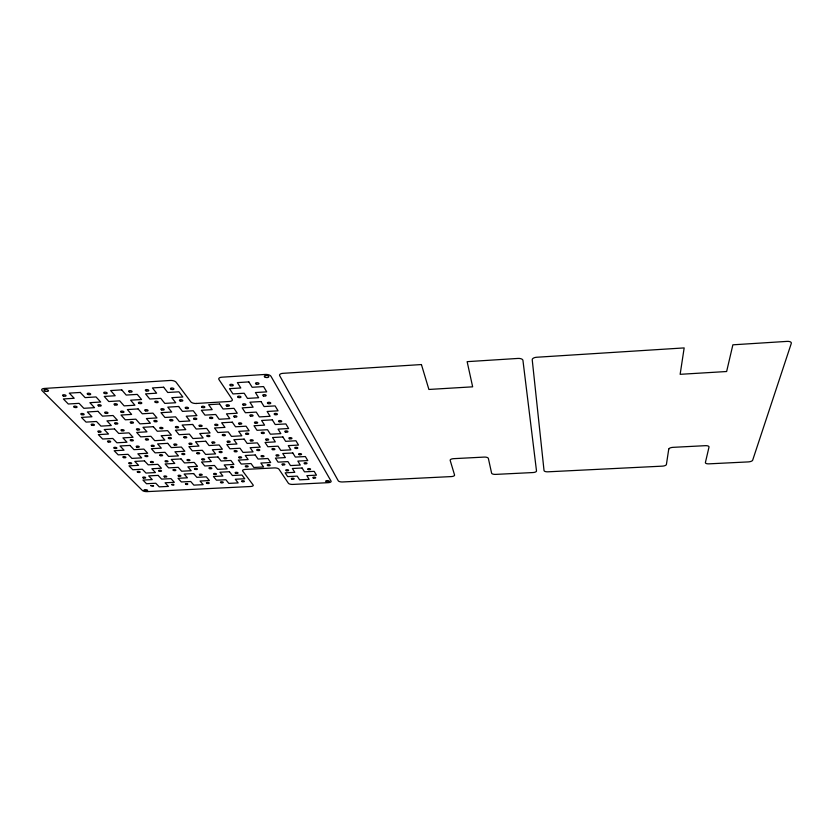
<?xml version="1.0" encoding="UTF-8"?>
<svg xmlns="http://www.w3.org/2000/svg" width="833" height="833" viewBox="0 0 833 833"><rect width="100%" height="100%" fill="white"/><g stroke="black" fill="none" stroke-linecap="round" stroke-linejoin="round"><path stroke-width="1.25" d="M196.192 403.474L229.325 401.485A4.363 1.895 5.3 0 0 232.199 399.33L218.933 379.525A4.54 2.03 5.7 0 1 221.88 377.193L265.373 374.434A4.529 2.072 4.6 0 1 270.954 376.245L331.065 481.12A3.665 1.385 2.3 0 1 328.296 482.671L292.81 484.421A3.665 1.364 3 0 1 288.374 483.234L278.961 469.187A3.78 1.447 3.5 0 0 274.338 467.917L245.225 469.427A3.78 1.427 4 0 0 242.684 471.051L253.128 484.983A3.655 1.343 3.8 0 1 250.639 486.503L147.129 491.626A3.676 1.281 5.6 0 1 142.412 490.481L42.098 390.687A4.613 1.874 9.2 0 1 44.253 388.449L170.307 380.462A4.55 1.989 6.8 0 1 176.107 382.232L190.799 401.839A4.373 1.864 6 0 0 196.453 403.464M150.752 485.649L153.626 485.962L150.783 485.577M171.525 484.598C174.597 486.774 174.805 483.119 171.556 484.535M668.743 449.143L666.41 464.481A3.894 1.468 -4.7 0 1 662.318 466.147L547.947 471.811A3.78 1.447 -2.4 0 1 544.032 470.551L532.225 359.762A4.665 2.218 -3 0 1 536.66 357.253L684.164 347.913L680.145 374.319L726.636 371.518L732.873 344.82L787.102 341.384A5.05 2.239 -9.4 0 1 791.288 343.425L752.668 460.201A4.009 1.468 -6.3 0 1 748.221 461.909L708.956 463.846A3.957 1.468 -5.6 0 1 705.395 462.544L709.008 447.071A4.071 1.562 -5.8 0 0 705.322 445.676L673.012 447.342A4.03 1.562 -5.1 0 0 668.743 449.143M185.436 483.9C188.216 486.139 188.924 482.369 185.447 483.869M421.425 364.552L282.908 373.33A4.529 2.083 4.2 0 0 279.68 375.693L338.229 480.766A3.665 1.385 2 0 0 342.571 481.963L451.309 476.58A3.707 1.427 -0.3 0 0 454.558 474.987L450.174 460.378A3.832 1.52 -0.4 0 1 453.537 458.671L484.192 457.088A3.853 1.531 -1.1 0 1 488.367 458.421L491.605 473.154A3.738 1.437 -1.2 0 0 495.625 474.394L532.933 472.55A3.769 1.447 -2 0 0 536.504 470.926L522.937 360.356A4.644 2.218 -2.5 0 0 518.011 358.429L467.136 361.657L472.655 386.824L428.901 389.459L421.425 364.552M80.26 392.447L69.274 393.134L74.22 398.289L63.36 398.955L68.306 404.005L79.073 403.339L83.831 408.305L94.535 407.66L89.86 402.683L100.689 402.016L96.024 396.935L85.101 397.612L80.26 392.447M121.733 389.854L110.633 390.552L115.204 395.748L104.24 396.435L108.821 401.527L119.702 400.86L124.117 405.869L134.925 405.213L130.614 400.194L141.548 399.517L137.247 394.384L126.21 395.071L121.733 389.854M163.653 387.23L152.429 387.939L156.635 393.186L145.546 393.874L149.773 399.017L160.759 398.341L164.809 403.401L175.732 402.745L171.785 397.674L182.833 396.997L178.908 391.812L167.756 392.499L163.653 387.23M248.838 381.899L237.374 382.618L240.81 387.98L229.481 388.688L232.948 393.926L244.173 393.238L247.484 398.403L258.636 397.726L255.429 392.551L266.716 391.864L263.561 386.574L252.17 387.283L248.838 381.899M97.982 411.325L87.35 411.971L91.963 416.771L81.447 417.395L86.059 422.102L96.482 421.488L100.939 426.121L111.299 425.517L106.936 420.873L117.422 420.259L113.069 415.521L102.501 416.146L97.982 411.325M138.111 408.92L127.366 409.565L131.635 414.418L121.014 415.042L125.294 419.801L135.831 419.176L139.944 423.851L150.409 423.247L146.389 418.562L156.968 417.937L152.96 413.147L142.287 413.782L138.111 408.92M178.647 406.483L167.797 407.139L171.713 412.033L160.988 412.668L164.924 417.468L175.565 416.844L179.345 421.571L189.914 420.957L186.228 416.219L196.921 415.594L193.256 410.763L182.469 411.398L178.647 406.483M219.61 404.026L208.646 404.692L212.207 409.638L201.367 410.273L204.96 415.115L215.705 414.49L219.131 419.259L229.814 418.635L226.472 413.855L237.28 413.22L233.969 408.337L223.077 408.993L219.61 404.026M261 401.548L249.921 402.214L253.117 407.202L242.164 407.858L245.402 412.741L256.252 412.106L259.334 416.916L270.121 416.292L267.133 411.471L278.045 410.825L275.109 405.9L264.092 406.556L261 401.548M114.517 428.953L104.219 429.547L108.529 434.035L98.346 434.618L102.657 439.012L112.767 438.45L116.932 442.781L126.98 442.219L122.899 437.877L133.051 437.304L128.99 432.868L118.744 433.452L114.517 428.953M153.387 426.704L142.984 427.308L146.972 431.838L136.685 432.431L140.683 436.867L150.888 436.294L154.74 440.667L164.892 440.105L161.123 435.721L171.379 435.138L167.631 430.661L157.291 431.255L153.387 426.704M192.631 424.445L182.135 425.049L185.79 429.63L175.399 430.224L179.085 434.701L189.393 434.118L192.923 438.533L203.169 437.971L199.722 433.535L210.072 432.952L206.657 428.433L196.213 429.037L192.631 424.445M232.282 422.164L221.672 422.768L224.993 427.391L214.508 427.985L217.861 432.514L228.263 431.931L231.47 436.388L241.82 435.805L238.696 431.338L249.15 430.744L246.068 426.194L235.52 426.788L232.282 422.164M272.318 419.853L261.604 420.467L264.592 425.132L253.992 425.736L257.012 430.307L267.518 429.713L270.402 434.212L280.846 433.629L278.055 429.12L288.614 428.526L285.865 423.924L275.213 424.528L272.318 419.853M129.99 445.436L120.004 445.988L124.044 450.195L114.163 450.736L118.213 454.86L128.011 454.329L131.916 458.4L141.672 457.869L137.841 453.798L147.691 453.256L143.88 449.102L133.946 449.653L129.99 445.436M167.672 443.343L157.583 443.906L161.321 448.144L151.346 448.695L155.105 452.86L164.996 452.319L168.61 456.422L178.449 455.89L174.92 451.778L184.864 451.247L181.355 447.05L171.327 447.602L167.672 443.343M205.709 441.24L195.536 441.802L198.962 446.082L188.893 446.634L192.34 450.84L202.325 450.289L205.636 454.433L215.58 453.902L212.342 449.747L222.38 449.206L219.183 444.978L209.052 445.53L205.709 441.24M244.121 439.106L233.844 439.678L236.957 443.999L226.784 444.551L229.929 448.8L240.019 448.248L243.028 452.423L253.055 451.882L250.129 447.696L260.26 447.144L257.366 442.875L247.151 443.437L244.121 439.106M282.908 436.961L272.526 437.533L275.317 441.896L265.05 442.458L267.882 446.738L278.066 446.176L280.763 450.393L290.884 449.851L288.27 445.624L298.506 445.072L295.934 440.761L285.615 441.334L282.908 436.961M144.494 460.888L134.8 461.399L138.59 465.355L129 465.855L132.801 469.739L142.328 469.239L145.994 473.061L155.459 472.571L151.866 468.74L161.435 468.24L157.853 464.335L148.212 464.845L144.494 460.888M181.063 458.931L171.275 459.452L174.784 463.44L165.101 463.95L168.62 467.865L178.231 467.355L181.625 471.218L191.184 470.718L187.862 466.855L197.515 466.345L194.214 462.409L184.489 462.929L181.063 458.931M217.965 456.963L208.094 457.494L211.301 461.513L201.534 462.023L204.772 465.97L214.466 465.46L217.58 469.354L227.222 468.854L224.192 464.949L233.927 464.45L230.918 460.472L221.099 460.993L217.965 456.963M255.21 454.974L245.246 455.505L248.161 459.566L238.3 460.087L241.247 464.064L251.035 463.554L253.857 467.469L263.592 466.969L260.844 463.033L270.683 462.523L267.966 458.514L258.053 459.045L255.21 454.974M292.81 452.975L282.751 453.506L285.365 457.598L275.411 458.119L278.066 462.138L287.947 461.617L290.478 465.574L300.296 465.064L297.839 461.097L307.773 460.587L305.357 456.546L295.351 457.067L292.81 452.975M158.124 475.404L148.701 475.882L152.272 479.6L142.953 480.079L146.525 483.723L155.781 483.255L159.238 486.857L168.443 486.399L165.059 482.786L174.357 482.317L170.984 478.652L161.612 479.121L158.124 475.404M193.631 473.571L184.135 474.06L187.425 477.809L178.023 478.288L181.344 481.963L190.674 481.495L193.87 485.129L203.158 484.66L200.035 481.026L209.406 480.547L206.313 476.851L196.859 477.33L193.631 473.571M229.46 471.728L219.881 472.228L222.9 476.007L213.415 476.486L216.455 480.193L225.878 479.725L228.804 483.379L238.176 482.911L235.312 479.246L244.777 478.767L241.955 475.029L232.417 475.518L229.46 471.728M302.108 468L292.352 468.5L294.809 472.342L285.146 472.832L287.635 476.601L297.225 476.122L299.609 479.839L309.147 479.36L306.836 475.633L316.467 475.154L314.197 471.353L304.493 471.842L302.108 468M44.836 390.989A2.312 0.937 9.2 0 0 48.481 390.844A2.312 0.937 9.2 0 0 45.336 389.428A2.312 0.937 9.2 0 0 44.836 390.989M326.474 481.828A1.833 0.687 2.3 0 0 329.327 481.401A1.833 0.687 2.3 0 0 326.692 480.641A1.833 0.687 2.3 0 0 326.474 481.828M265.29 377.287A2.27 1.031 4.6 0 0 268.84 376.755A2.27 1.031 4.6 0 0 265.633 375.516A2.27 1.031 4.6 0 0 265.29 377.287M144.807 490.762A1.833 0.646 5.6 0 0 147.649 490.502A1.833 0.646 5.6 0 0 145.004 489.658A1.833 0.646 5.6 0 0 144.807 490.762M63.329 395.977A1.77 0.718 8.7 0 0 66.057 395.779A1.77 0.718 8.7 0 0 63.537 394.748A1.77 0.718 8.7 0 0 63.329 395.977M74.387 407.316A1.728 0.687 8.3 0 0 77.073 407.129A1.728 0.687 8.3 0 0 74.626 406.14A1.728 0.687 8.3 0 0 74.387 407.316M98.523 405.848A1.728 0.698 7.9 0 0 101.22 405.661A1.728 0.698 7.9 0 0 98.804 404.671A1.728 0.698 7.9 0 0 98.523 405.848M87.934 394.446A1.77 0.729 8.3 0 0 90.693 394.248A1.77 0.729 8.3 0 0 88.204 393.207A1.77 0.729 8.3 0 0 87.934 394.446M81.509 414.615A1.708 0.677 8 0 0 84.164 414.428A1.708 0.677 8 0 0 81.759 413.47A1.708 0.677 8 0 0 81.509 414.615M91.838 425.194A1.666 0.646 7.6 0 0 94.441 425.017A1.666 0.646 7.6 0 0 92.099 424.101A1.666 0.646 7.6 0 0 91.838 425.194M115.204 423.83A1.656 0.656 7.2 0 0 117.828 423.653A1.656 0.656 7.2 0 0 115.527 422.727A1.656 0.656 7.2 0 0 115.204 423.83M105.333 413.189A1.697 0.687 7.6 0 0 107.998 413.001A1.697 0.687 7.6 0 0 105.635 412.043A1.697 0.687 7.6 0 0 105.333 413.189M98.492 432.015A1.635 0.635 7.4 0 0 101.064 431.838A1.635 0.635 7.4 0 0 98.763 430.942A1.635 0.635 7.4 0 0 98.492 432.015M108.155 441.917A1.604 0.614 7 0 0 110.674 441.75A1.604 0.614 7 0 0 108.446 440.886A1.604 0.614 7 0 0 108.155 441.917M130.906 440.678A1.604 0.614 6.7 0 0 133.353 440.438A1.604 0.614 6.7 0 0 131.041 439.616A1.604 0.614 6.7 0 0 130.906 440.678M121.576 430.692A1.635 0.646 7 0 0 124.159 430.515A1.635 0.646 7 0 0 121.899 429.62A1.635 0.646 7 0 0 121.576 430.692M114.381 448.3A1.583 0.594 6.8 0 0 116.88 448.144A1.583 0.594 6.8 0 0 114.683 447.3A1.583 0.594 6.8 0 0 114.381 448.3M123.534 457.609A1.551 0.573 6.5 0 0 125.898 457.379A1.551 0.573 6.5 0 0 123.648 456.619A1.551 0.573 6.5 0 0 123.534 457.609M145.515 456.432A1.541 0.583 6.1 0 0 147.899 456.203A1.541 0.583 6.1 0 0 145.681 455.432A1.541 0.583 6.1 0 0 145.515 456.432M136.862 447.102A1.572 0.604 6.4 0 0 139.288 446.863A1.572 0.604 6.4 0 0 137.008 446.071A1.572 0.604 6.4 0 0 136.862 447.102M129.375 463.606A1.531 0.562 6.3 0 0 131.718 463.387A1.531 0.562 6.3 0 0 129.511 462.638A1.531 0.562 6.3 0 0 129.375 463.606M137.882 472.321A1.499 0.541 6 0 0 140.183 472.103A1.499 0.541 6 0 0 138.028 471.395A1.499 0.541 6 0 0 137.882 472.321M159.228 471.218A1.489 0.552 5.7 0 0 161.55 470.999A1.489 0.552 5.7 0 0 159.426 470.281A1.489 0.552 5.7 0 0 159.228 471.218M151.106 462.45A1.52 0.562 5.9 0 0 153.459 462.232A1.52 0.562 5.9 0 0 151.283 461.482A1.52 0.562 5.9 0 0 151.106 462.45M143.38 477.955A1.479 0.531 5.8 0 0 145.66 477.746A1.479 0.531 5.8 0 0 143.536 477.049A1.479 0.531 5.8 0 0 143.38 477.955M164.486 476.872A1.468 0.531 5.5 0 0 166.777 476.663A1.468 0.531 5.5 0 0 164.684 475.966A1.468 0.531 5.5 0 0 164.486 476.872M121.295 412.241A1.697 0.687 7.3 0 0 123.971 412.054A1.697 0.687 7.3 0 0 121.628 411.086A1.697 0.687 7.3 0 0 121.295 412.241M130.958 422.956A1.656 0.666 7 0 0 133.509 422.695A1.656 0.666 7 0 0 131.104 421.821A1.656 0.666 7 0 0 130.958 422.956M154.563 421.581A1.656 0.666 6.5 0 0 157.125 421.321A1.656 0.666 6.5 0 0 154.761 420.436A1.656 0.666 6.5 0 0 154.563 421.581M145.452 410.846A1.697 0.698 6.9 0 0 148.066 410.565A1.697 0.698 6.9 0 0 145.64 409.649A1.697 0.698 6.9 0 0 145.452 410.846M161.581 409.878A1.687 0.698 6.6 0 0 164.205 409.597A1.687 0.698 6.6 0 0 161.8 408.68A1.687 0.698 6.6 0 0 161.581 409.878M170.38 420.665A1.656 0.677 6.2 0 0 172.952 420.394A1.656 0.677 6.2 0 0 170.619 419.509A1.656 0.677 6.2 0 0 170.38 420.665M194.224 419.27A1.656 0.677 5.7 0 0 196.817 419.009A1.656 0.677 5.7 0 0 194.506 418.114A1.656 0.677 5.7 0 0 194.224 419.27M185.894 408.43A1.687 0.708 6.1 0 0 188.539 408.149A1.687 0.708 6.1 0 0 186.165 407.222A1.687 0.708 6.1 0 0 185.894 408.43M146.077 390.875A1.76 0.75 7.2 0 0 148.784 390.573A1.76 0.75 7.2 0 0 146.264 389.594A1.76 0.75 7.2 0 0 146.077 390.875M155.511 402.443A1.718 0.718 6.8 0 0 158.166 402.152A1.718 0.718 6.8 0 0 155.719 401.204A1.718 0.718 6.8 0 0 155.511 402.443M180.147 400.944A1.718 0.729 6.3 0 0 182.823 400.652A1.718 0.729 6.3 0 0 180.407 399.705A1.718 0.729 6.3 0 0 180.147 400.944M171.213 389.313A1.749 0.76 6.7 0 0 173.941 389.011A1.749 0.76 6.7 0 0 171.463 388.022A1.749 0.76 6.7 0 0 171.213 389.313M104.427 393.426A1.77 0.739 8 0 0 107.197 393.218A1.77 0.739 8 0 0 104.739 392.176A1.77 0.739 8 0 0 104.427 393.426M114.694 404.869A1.718 0.708 7.6 0 0 117.401 404.671A1.718 0.708 7.6 0 0 115.016 403.682A1.718 0.708 7.6 0 0 114.694 404.869M139.173 403.432A1.718 0.718 7.1 0 0 141.818 403.141A1.718 0.718 7.1 0 0 139.34 402.204A1.718 0.718 7.1 0 0 139.173 403.432M129.302 391.874A1.76 0.739 7.6 0 0 132.093 391.666A1.76 0.739 7.6 0 0 129.667 390.625A1.76 0.739 7.6 0 0 129.302 391.874M176.055 427.61A1.624 0.656 6 0 0 178.595 427.35A1.624 0.656 6 0 0 176.294 426.496A1.624 0.656 6 0 0 176.055 427.61M184.28 437.689A1.593 0.635 5.7 0 0 186.779 437.44A1.593 0.635 5.7 0 0 184.53 436.617A1.593 0.635 5.7 0 0 184.28 437.689M207.469 436.43A1.593 0.635 5.2 0 0 209.906 436.096A1.593 0.635 5.2 0 0 207.584 435.326A1.593 0.635 5.2 0 0 207.469 436.43M199.587 426.257A1.624 0.666 5.5 0 0 202.148 425.996A1.624 0.666 5.5 0 0 199.889 425.132A1.624 0.666 5.5 0 0 199.587 426.257M137.133 429.838A1.635 0.646 6.7 0 0 139.642 429.589A1.635 0.646 6.7 0 0 137.289 428.735A1.635 0.646 6.7 0 0 137.133 429.838M146.077 439.834A1.593 0.625 6.4 0 0 148.545 439.585A1.593 0.625 6.4 0 0 146.254 438.762A1.593 0.625 6.4 0 0 146.077 439.834M168.953 438.554A1.593 0.625 6 0 0 171.442 438.304A1.593 0.625 6 0 0 169.172 437.481A1.593 0.625 6 0 0 168.953 438.554M160.436 428.506A1.635 0.656 6.3 0 0 162.966 428.245A1.635 0.656 6.3 0 0 160.644 427.391A1.635 0.656 6.3 0 0 160.436 428.506M151.856 446.269A1.572 0.604 6.2 0 0 154.292 446.03A1.572 0.604 6.2 0 0 152.033 445.239A1.572 0.604 6.2 0 0 151.856 446.269M160.238 455.63A1.541 0.583 5.9 0 0 162.633 455.401A1.541 0.583 5.9 0 0 160.436 454.641A1.541 0.583 5.9 0 0 160.238 455.63M182.427 454.433A1.541 0.594 5.5 0 0 184.843 454.204A1.541 0.594 5.5 0 0 182.666 453.433A1.541 0.594 5.5 0 0 182.427 454.433M174.451 445.03A1.572 0.614 5.8 0 0 176.908 444.791A1.572 0.614 5.8 0 0 174.68 443.989A1.572 0.614 5.8 0 0 174.451 445.03M165.652 461.68A1.52 0.573 5.7 0 0 168.027 461.451A1.52 0.573 5.7 0 0 165.861 460.711A1.52 0.573 5.7 0 0 165.652 461.68M173.535 470.468A1.489 0.552 5.4 0 0 175.857 470.249A1.489 0.552 5.4 0 0 173.753 469.531A1.489 0.552 5.4 0 0 173.535 470.468M195.078 469.354A1.489 0.552 5 0 0 197.421 469.135A1.489 0.552 5 0 0 195.338 468.406A1.489 0.552 5 0 0 195.078 469.354M187.581 460.514A1.52 0.573 5.3 0 0 189.966 460.285A1.52 0.573 5.3 0 0 187.831 459.535A1.52 0.573 5.3 0 0 187.581 460.514M178.626 476.153A1.468 0.541 5.2 0 0 180.928 475.945A1.468 0.541 5.2 0 0 178.845 475.237A1.468 0.541 5.2 0 0 178.626 476.153M207.053 483.4A1.437 0.521 4.6 0 0 209.26 483.13A1.437 0.521 4.6 0 0 207.157 482.494A1.437 0.521 4.6 0 0 207.053 483.4M200.003 475.091A1.468 0.541 4.9 0 0 202.242 474.81A1.468 0.541 4.9 0 0 200.097 474.154A1.468 0.541 4.9 0 0 200.003 475.091M214.268 474.362A1.468 0.541 4.6 0 0 216.518 474.081A1.468 0.541 4.6 0 0 214.383 473.425A1.468 0.541 4.6 0 0 214.268 474.362M221.068 482.703A1.437 0.531 4.4 0 0 223.286 482.432A1.437 0.531 4.4 0 0 221.193 481.797A1.437 0.531 4.4 0 0 221.068 482.703M242.184 481.641A1.437 0.531 4 0 0 244.423 481.37A1.437 0.531 4 0 0 242.361 480.735A1.437 0.531 4 0 0 242.184 481.641M235.749 473.259A1.468 0.552 4.2 0 0 238.03 472.977A1.468 0.552 4.2 0 0 235.916 472.311A1.468 0.552 4.2 0 0 235.749 473.259M202.357 459.764A1.52 0.583 5 0 0 204.668 459.462A1.52 0.583 5 0 0 202.45 458.764A1.52 0.583 5 0 0 202.357 459.764M209.593 468.625A1.489 0.562 4.8 0 0 211.863 468.344A1.489 0.562 4.8 0 0 209.697 467.667A1.489 0.562 4.8 0 0 209.593 468.625M231.324 467.5A1.489 0.562 4.4 0 0 233.625 467.209A1.489 0.562 4.4 0 0 231.48 466.532A1.489 0.562 4.4 0 0 231.324 467.5M224.483 458.587A1.52 0.583 4.6 0 0 226.826 458.285A1.52 0.583 4.6 0 0 224.629 457.588A1.52 0.583 4.6 0 0 224.483 458.587M189.58 444.197A1.572 0.614 5.5 0 0 192.048 443.947A1.572 0.614 5.5 0 0 189.851 443.146A1.572 0.614 5.5 0 0 189.58 444.197M197.286 453.641A1.541 0.594 5.2 0 0 199.712 453.402A1.541 0.594 5.2 0 0 197.567 452.631A1.541 0.594 5.2 0 0 197.286 453.641M219.777 452.465A1.541 0.604 4.8 0 0 222.14 452.152A1.541 0.604 4.8 0 0 219.912 451.424A1.541 0.604 4.8 0 0 219.777 452.465M212.488 442.969A1.572 0.625 5 0 0 214.893 442.646A1.572 0.625 5 0 0 212.613 441.896A1.572 0.625 5 0 0 212.488 442.969M202.18 407.452A1.687 0.718 5.7 0 0 204.845 407.17A1.687 0.718 5.7 0 0 202.492 406.244A1.687 0.718 5.7 0 0 202.18 407.452M210.291 418.374A1.645 0.687 5.4 0 0 212.811 418.02A1.645 0.687 5.4 0 0 210.416 417.198A1.645 0.687 5.4 0 0 210.291 418.374M234.375 416.979A1.645 0.698 4.9 0 0 236.916 416.615A1.645 0.698 4.9 0 0 234.552 415.782A1.645 0.698 4.9 0 0 234.375 416.979M226.836 406.025A1.687 0.718 5.2 0 0 229.439 405.661A1.687 0.718 5.2 0 0 227.003 404.786A1.687 0.718 5.2 0 0 226.836 406.025M215.455 425.392A1.624 0.666 5.2 0 0 217.944 425.049A1.624 0.666 5.2 0 0 215.58 424.236A1.624 0.666 5.2 0 0 215.455 425.392M222.942 435.565A1.593 0.646 4.9 0 0 225.389 435.232A1.593 0.646 4.9 0 0 223.088 434.462A1.593 0.646 4.9 0 0 222.942 435.565M246.256 434.253A1.593 0.646 4.4 0 0 248.734 433.92A1.593 0.646 4.4 0 0 246.453 433.15A1.593 0.646 4.4 0 0 246.256 434.253M239.227 424.028A1.624 0.677 4.7 0 0 241.737 423.685A1.624 0.677 4.7 0 0 239.415 422.872A1.624 0.677 4.7 0 0 239.227 424.028M227.763 442.125A1.572 0.625 4.7 0 0 230.189 441.802A1.572 0.625 4.7 0 0 227.919 441.053A1.572 0.625 4.7 0 0 227.763 442.125M234.781 451.653A1.541 0.604 4.5 0 0 237.155 451.34A1.541 0.604 4.5 0 0 234.948 450.611A1.541 0.604 4.5 0 0 234.781 451.653M257.387 450.434A1.541 0.604 4 0 0 259.792 450.122A1.541 0.604 4 0 0 257.605 449.393A1.541 0.604 4 0 0 257.387 450.434M250.795 440.855A1.572 0.635 4.3 0 0 253.242 440.532A1.572 0.635 4.3 0 0 251.004 439.772A1.572 0.635 4.3 0 0 250.795 440.855M239.31 457.806A1.52 0.594 4.3 0 0 241.653 457.504A1.52 0.594 4.3 0 0 239.477 456.796A1.52 0.594 4.3 0 0 239.31 457.806M245.891 466.74A1.489 0.573 4.1 0 0 248.203 466.459A1.489 0.573 4.1 0 0 246.068 465.772A1.489 0.573 4.1 0 0 245.891 466.74M267.83 465.605A1.489 0.573 3.6 0 0 270.163 465.314A1.489 0.573 3.6 0 0 268.059 464.627A1.489 0.573 3.6 0 0 267.83 465.605M261.645 456.619A1.52 0.594 3.9 0 0 264.019 456.317A1.52 0.594 3.9 0 0 261.864 455.599A1.52 0.594 3.9 0 0 261.645 456.619M286.427 470.697A1.468 0.562 3.2 0 0 288.666 470.343A1.468 0.562 3.2 0 0 286.51 469.729A1.468 0.562 3.2 0 0 286.427 470.697M291.987 479.173A1.437 0.541 3 0 0 294.195 478.84A1.437 0.541 3 0 0 292.081 478.236A1.437 0.541 3 0 0 291.987 479.173M313.479 478.1A1.437 0.541 2.6 0 0 315.707 477.757A1.437 0.541 2.6 0 0 313.625 477.163A1.437 0.541 2.6 0 0 313.479 478.1M308.304 469.573A1.468 0.562 2.8 0 0 310.574 469.229A1.468 0.562 2.8 0 0 308.439 468.604A1.468 0.562 2.8 0 0 308.304 469.573M276.691 455.849A1.52 0.594 3.6 0 0 278.993 455.474A1.52 0.594 3.6 0 0 276.764 454.818A1.52 0.594 3.6 0 0 276.691 455.849M282.606 464.866A1.489 0.573 3.4 0 0 284.876 464.512A1.489 0.573 3.4 0 0 282.689 463.877A1.489 0.573 3.4 0 0 282.606 464.866M304.743 463.721A1.489 0.583 2.9 0 0 307.033 463.356A1.489 0.583 2.9 0 0 304.868 462.721A1.489 0.583 2.9 0 0 304.743 463.721M299.234 454.651A1.52 0.604 3.1 0 0 301.567 454.277A1.52 0.604 3.1 0 0 299.349 453.61A1.52 0.604 3.1 0 0 299.234 454.651M266.227 440.001A1.572 0.635 3.9 0 0 268.684 439.678A1.572 0.635 3.9 0 0 266.466 438.918A1.572 0.635 3.9 0 0 266.227 440.001M272.537 449.612A1.541 0.614 3.7 0 0 274.942 449.299A1.541 0.614 3.7 0 0 272.776 448.571A1.541 0.614 3.7 0 0 272.537 449.612M295.444 448.414A1.541 0.614 3.2 0 0 297.798 448.029A1.541 0.614 3.2 0 0 295.559 447.352A1.541 0.614 3.2 0 0 295.444 448.414M289.572 438.752A1.572 0.646 3.4 0 0 291.966 438.345A1.572 0.646 3.4 0 0 289.676 437.648A1.572 0.646 3.4 0 0 289.572 438.752M255.148 423.112A1.624 0.677 4.4 0 0 257.689 422.768A1.624 0.677 4.4 0 0 255.377 421.956A1.624 0.677 4.4 0 0 255.148 423.112M261.885 433.379A1.593 0.656 4.1 0 0 264.373 433.045A1.593 0.656 4.1 0 0 262.114 432.265A1.593 0.656 4.1 0 0 261.885 433.379M285.532 432.098A1.593 0.656 3.6 0 0 287.958 431.681A1.593 0.656 3.6 0 0 285.615 430.953A1.593 0.656 3.6 0 0 285.532 432.098M279.159 421.737A1.624 0.687 3.8 0 0 281.721 421.383A1.624 0.687 3.8 0 0 279.44 420.571A1.624 0.687 3.8 0 0 279.159 421.737M243.298 405.046A1.687 0.729 4.8 0 0 245.912 404.671A1.687 0.729 4.8 0 0 243.507 403.797A1.687 0.729 4.8 0 0 243.298 405.046M250.504 416.031A1.645 0.698 4.5 0 0 253.076 415.677A1.645 0.698 4.5 0 0 250.723 414.844A1.645 0.698 4.5 0 0 250.504 416.031M274.828 414.615A1.645 0.708 4 0 0 277.42 414.261A1.645 0.708 4 0 0 275.109 413.418A1.645 0.708 4 0 0 274.828 414.615M268.111 403.568A1.687 0.729 4.3 0 0 270.756 403.193A1.687 0.729 4.3 0 0 268.372 402.308A1.687 0.729 4.3 0 0 268.111 403.568M230.585 385.669A1.749 0.781 5.4 0 0 233.292 385.262A1.749 0.781 5.4 0 0 230.772 384.325A1.749 0.781 5.4 0 0 230.585 385.669M238.321 397.456A1.708 0.75 5.1 0 0 240.966 397.07A1.708 0.75 5.1 0 0 238.519 396.175A1.708 0.75 5.1 0 0 238.321 397.456M263.478 395.935A1.708 0.75 4.5 0 0 266.154 395.55A1.708 0.75 4.5 0 0 263.728 394.644A1.708 0.75 4.5 0 0 263.478 395.935M256.262 384.065A1.749 0.781 4.8 0 0 258.99 383.669A1.749 0.781 4.8 0 0 256.512 382.722A1.749 0.781 4.8 0 0 256.262 384.065"/></g></svg>
